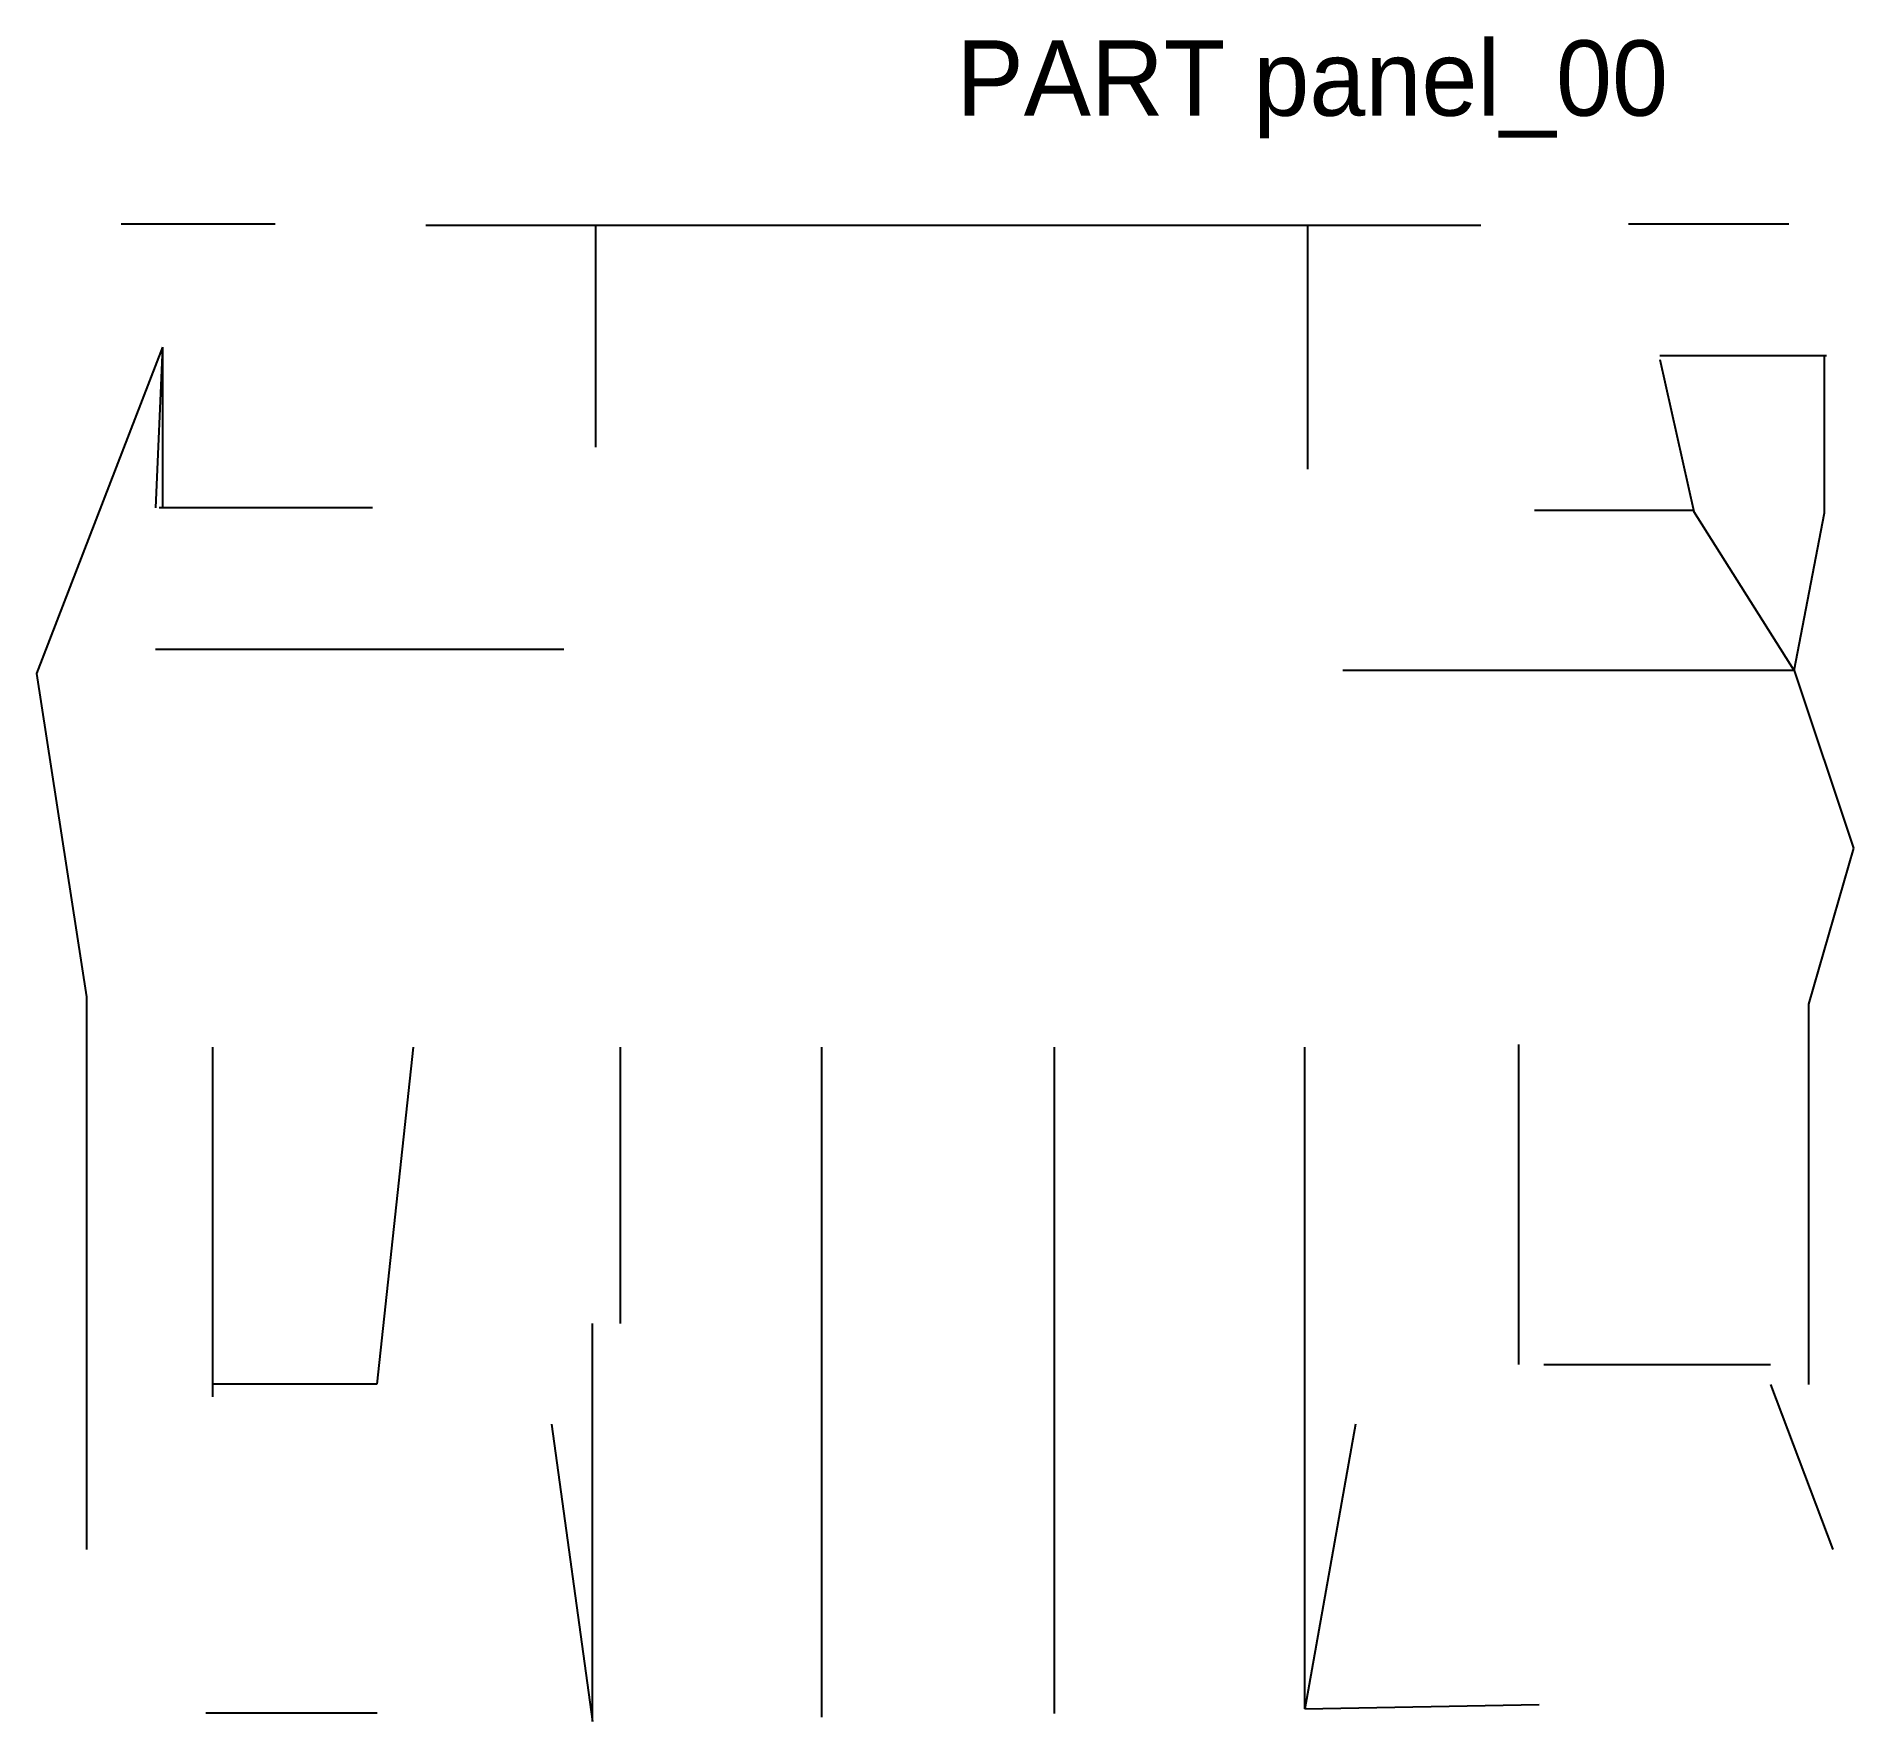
# Model space of a CAD drawing. Header units: millimetres. Extents: x 29 to 318, y 38 to 306.
import ezdxf

# ---------------------------------------------------------------- set-up
doc = ezdxf.new("R2010")
doc.units = ezdxf.units.MM
for name, color, linetype in [('ANNOTATION', 4, 'Continuous'), ('ANNOTATIONS', 3, 'Continuous'), ('DIMENSION', 1, 'Continuous'), ('GEOMETRY', 7, 'Continuous')]:
    doc.layers.add(name, color=color, linetype=linetype)

msp = doc.modelspace()

# ---------------------------------------------------------------- linework, layer by layer
at = {"layer": 'ANNOTATION'}
msp.add_line((264.98, 145.41), (264.98, 94.47), dxfattribs=at)
at = {"layer": 'DIMENSION'}
for p, q in [((308.86, 204.96), (237, 204.96)), ((191.1, 38.93), (191.1, 145)), ((268.99, 94.47), (305.09, 94.47)), ((305.09, 91.3), (315, 65))]:
    msp.add_line(p, q, dxfattribs=at)
at = {"layer": 'GEOMETRY'}
for p, q in [((67, 276), (42.5, 276)), ((67, 276), (42.5, 276)), ((91, 275.88), (259, 275.88)), ((91, 275.88), (259, 275.88)), ((118, 275.88), (118, 240.5)), ((118, 275.88), (118, 240.5)), ((231.38, 275.88), (231.38, 237)), ((231.38, 275.88), (231.38, 237)), ((308, 276), (282.5, 276)), ((308, 276), (282.5, 276)), ((49.11, 256.43), (29, 204.5)), ((49.11, 256.43), (29, 204.5)), ((49.11, 256.43), (47.97, 230.86)), ((49.11, 256.43), (47.97, 230.86)), ((49.11, 256.43), (49.11, 230.86)), ((49.11, 256.43), (49.11, 230.86)), ((314, 255.03), (287.5, 255.03)), ((314, 255.03), (287.5, 255.03)), ((313.68, 230.05), (313.68, 255.03)), ((313.68, 230.05), (313.68, 255.03)), ((287.5, 254.46), (292.9, 230.29)), ((287.5, 254.46), (292.9, 230.29)), ((82.5, 230.88), (48.53, 230.88)), ((82.5, 230.88), (48.53, 230.88)), ((267.5, 230.5), (292.9, 230.5)), ((267.5, 230.5), (292.9, 230.5)), ((308.86, 204.96), (292.9, 230.29)), ((308.86, 204.96), (292.9, 230.29)), ((308.86, 204.96), (313.68, 230.05)), ((308.86, 204.96), (313.68, 230.05)), ((113, 208.33), (47.97, 208.33)), ((113, 208.33), (47.97, 208.33)), ((29, 204.5), (37, 153)), ((29, 204.5), (37, 153)), ((308.86, 204.96), (237, 204.96)), ((308.86, 204.96), (318.33, 176.67)), ((308.86, 204.96), (318.33, 176.67)), ((318.33, 176.67), (311.15, 151.84)), ((318.33, 176.67), (311.15, 151.84)), ((37, 153), (37, 65)), ((37, 153), (37, 65)), ((311.15, 151.84), (311.15, 91.3)), ((311.15, 151.84), (311.15, 91.3)), ((57.08, 89.34), (57.08, 145)), ((57.08, 89.34), (57.08, 145)), ((89, 145), (83.19, 91.34)), ((89, 145), (83.19, 91.34)), ((122, 101), (122, 145)), ((122, 101), (122, 145)), ((154, 145), (154, 38.33)), ((154, 145), (154, 38.33)), ((191.1, 38.93), (191.1, 145)), ((230.97, 39.65), (230.97, 145)), ((230.97, 39.65), (230.97, 145)), ((264.98, 145.41), (264.98, 94.47)), ((117.54, 37.62), (117.54, 101)), ((117.54, 37.62), (117.54, 101)), ((268.99, 94.47), (305.09, 94.47)), ((83.19, 91.34), (57.08, 91.34)), ((83.19, 91.34), (57.08, 91.34)), ((305.09, 91.3), (315, 65)), ((111, 85), (117.54, 37.62)), ((111, 85), (117.54, 37.62)), ((239, 85), (230.97, 39.65)), ((239, 85), (230.97, 39.65)), ((56, 39), (83.25, 39)), ((56, 39), (83.25, 39)), ((230.97, 39.65), (268.28, 40.32)), ((230.97, 39.65), (268.28, 40.32))]:
    msp.add_line(p, q, dxfattribs=at)

# ---------------------------------------------------------------- texts
at = {"layer": 'ANNOTATIONS'}
msp.add_text('PART panel_00', height=12, dxfattribs=at).set_placement((175.5, 293.28))

doc.saveas('drawing.dxf')
